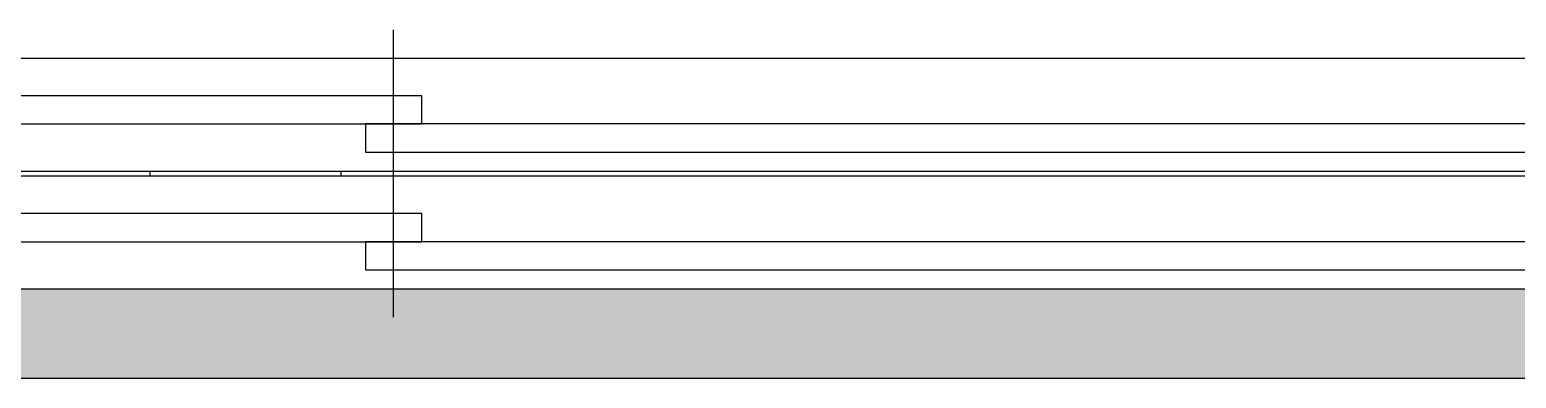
# Model space of a CAD drawing. Header units: millimetres. Extents: x 0 to 460316, y -63250 to 103204.
# Drawn here: x 218454 to 220034, y 86519 to 86889 of the extents above; entities that cross this region are included whole.
import ezdxf
from ezdxf.enums import TextEntityAlignment as Align

# ---------------------------------------------------------------- set-up
doc = ezdxf.new("R2010")
doc.units = ezdxf.units.MM
doc.header["$LTSCALE"] = 25
for name, color, linetype in [('2-con', 2, 'Continuous'), ('ac-Ref', 8, 'Continuous'), ('ac-window', 140, 'Continuous'), ('FORM(YOURNAME)-11', 1, 'Continuous')]:
    doc.layers.add(name, color=color, linetype=linetype)
doc.styles.add('YOURNAME', font='HY울릉도M.TTF')

# ---------------------------------------------------------------- blocks, each defined once
blk = doc.blocks.new('A$C43c8e90a')
at = {"layer": 'ac-Ref'}
h = blk.add_hatch(dxfattribs=at)
h.set_pattern_fill('AR-BRSTD', color=256)
h.set_pattern_definition([(0, (-87640.64, -53103.51), (0, 67.7418), []), (90, (-87640.64, -53103.51), (-101.6, 67.7418), [67.7418, -67.7418])])
h.paths.add_polyline_path([(6936.4, 2554.7), (6216.4, 2554.7), (6216.4, 2474.7), (6936.4, 2474.7), (6936.4, 2489.7), (6976.4, 2489.7), (7936.4, 2489.7), (7936.4, 2494.7), (6976.4, 2494.7), (6936.4, 2494.7)])
h = blk.add_hatch(dxfattribs=at)
h.set_pattern_fill('ANGLE', color=256)
h.set_pattern_definition([(0, (-87640.638, -53103.51), (0, 6.985), [5.08, -1.905]), (90, (-87640.638, -53103.51), (-6.985, 4e-16), [5.08, -1.905])])
h.paths.add_polyline_path([(6976.4, 2369.7), (6936.4, 2369.7), (6936.4, 2274.7), (10736.4, 2274.7), (10736.4, 2369.7), (10636.4, 2369.7), (10596.4, 2369.7)])
at = {"layer": '2-con'}
blk.add_line((6936.4, 2274.7), (10736.4, 2274.7), dxfattribs=at)
at = {"layer": 'ac-window'}
for p, q in [((7936.4, 2464.7), (7936.4, 2644.7)), ((6976.4, 2614.7), (10596.4, 2614.7)), ((7936.4, 2339.7), (7936.4, 2519.7)), ((6976.4, 2494.7), (10596.4, 2494.7)), ((6976.4, 2489.7), (10596.4, 2489.7)), ((6976.4, 2369.7), (10596.4, 2369.7))]:
    blk.add_line(p, q, dxfattribs=at)
for points in [[(6976.4, 2544.7), (7966.4, 2544.7), (7966.4, 2574.7), (6976.4, 2574.7)], [(6976.4, 2419.7), (7966.4, 2419.7), (7966.4, 2449.7), (6976.4, 2449.7)]]:
    blk.add_lwpolyline(points, dxfattribs=at)
for points in [[(7906.4, 2544.7), (7906.4, 2514.7), (9666.4, 2514.7), (9666.4, 2544.7)], [(7906.4, 2419.7), (7906.4, 2389.7), (9666.4, 2389.7), (9666.4, 2419.7)]]:
    blk.add_lwpolyline(points, close=True, dxfattribs=at)
at = {"layer": 'FORM(YOURNAME)-11', "color": 3, "style": 'YOURNAME'}
for tag, height, p in [('1', 112.6, (41267.9, 5868.1)), ('2', 112.6, (41267.9, 5707.2)), ('3', 112.6, (41267.9, 5385.4)), ('4', 112.6, (41267.9, 4902.8)), ('5', 128.7, (41267.9, 4323.6)), ('6', 128.7, (41267.9, 3760.4)), ('7', 128.7, (41267.9, 3197.3)), ('8', 128.7, (41267.9, 2634.2)), ('9', 128.7, (41267.9, 2071.1)), ('10', 128.7, (40205.3, 1524)), ('11', 128.7, (41267.9, 1507.9)), ('12', 128.7, (40205.3, 960.9)), ('13', 128.7, (41267.9, 960.9))]:
    blk.add_attdef(tag, text='', height=height, dxfattribs=at).set_placement(p, align=Align.MIDDLE_RIGHT)

msp = doc.modelspace()

# ---------------------------------------------------------------- block references
at = {"layer": 'ac-Ref'}
msp.add_blockref('A$C43c8e90a', (210904.25, 84244.02), dxfattribs=at)

doc.saveas('drawing.dxf')
